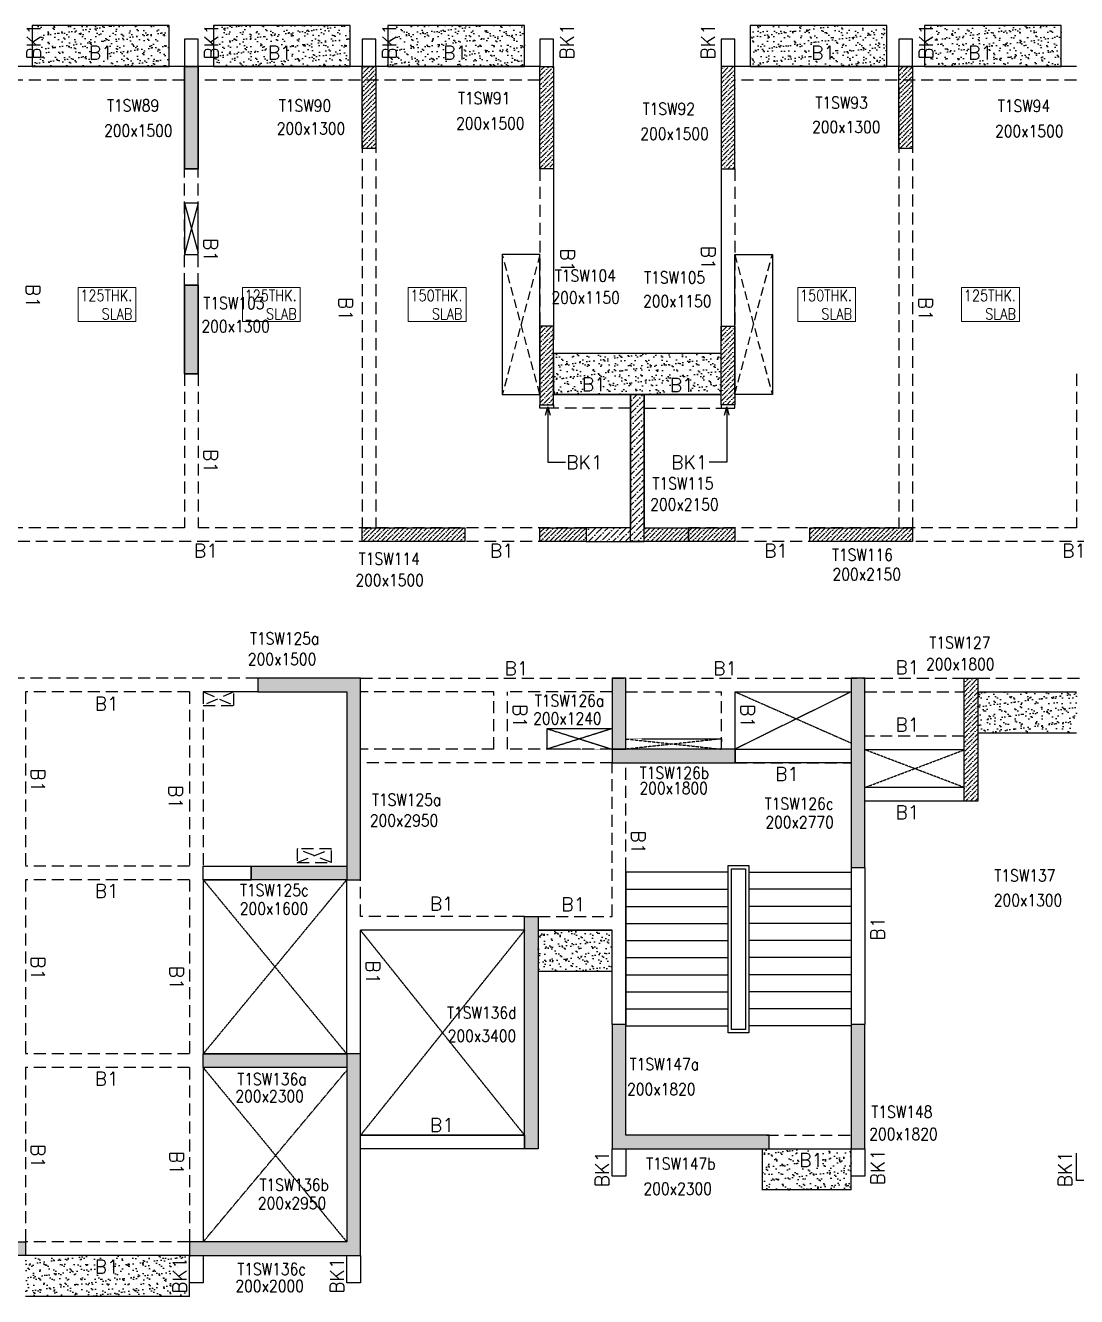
# Model space of a CAD drawing. Header units: millimetres. Extents: x 1078357 to 2594950, y -5122486 to -4636555.
# Drawn here: x 2351848 to 2367223, y -4665825 to -4647225 of the extents above; entities that cross this region are included whole.
import ezdxf

# ---------------------------------------------------------------- set-up
doc = ezdxf.new("R2010")
doc.units = ezdxf.units.MM
doc.header["$PDMODE"] = 35
for name, pattern in [('CENTER', [2, 1.25, -0.25, 0.25, -0.25]), ('CONTINOUS', [0]), ('HIDDEN', [0.375, 0.25, -0.125]), ('New Retail block$0$CONTINOUS', [0])]:
    doc.linetypes.add(name, pattern=pattern)
doc.layers.get('0').update_dxf_attribs({"lineweight": 0})
for name, color, linetype, lineweight in [('A-_ANOTDIMA_D-', 6, 'Continuous', 13), ('COL. NO.', 30, 'Continuous', 25), ('COL. SIZE', 7, 'Continuous', 25), ('HATCH', 8, 'Continuous', 30), ('Origin', 40, 'Continuous', 30), ('SLAB THK.', 6, 'Continuous', 0)]:
    doc.layers.add(name, color=color, linetype=linetype, lineweight=lineweight)
for name, color, linetype in [('DROP SLAB', 8, 'Continuous'), ('NON STR. RCC WALL', 6, 'Continuous'), ('S-BEAM', 3, 'HIDDEN'), ('S-BEAM NO.', 6, 'Continuous'), ('S-COLUM_STOP', 12, 'Continuous'), ('S-COLUMN', 1, 'Continuous'), ('S-CUTOUT', 8, 'HIDDEN'), ('S-SLAB-PROJECTION', 54, 'New Retail block$0$CONTINOUS'), ('S-STAIR', 31, 'Continuous')]:
    doc.layers.add(name, color=color, linetype=linetype)
doc.styles.add('Roman', font='romans')
doc.styles.add('ROMANS', font='romans.shx', dxfattribs={"width": 0.85})
doc.dimstyles.new('HARESH', dxfattribs={"dimtxt": 150, "dimasz": 75, "dimexe": 0, "dimexo": 0, "dimgap": 25, "dimtad": 1, "dimdec": 0, "dimdsep": 46, "dimtxsty": 'Roman', "dimblk": 'OBLIQUE', "dimcen": 225, "dimdle": 25, "dimclrd": 2, "dimclre": 2, "dimclrt": 7, "dimadec": 8, "dimazin": 1, "dimtfac": 1, "dimtdec": 0, "dimtmove": 0, "dimatfit": 0, "dimfxl": 1, "dimlwd": -1, "dimlwe": -1, "dimarcsym": 0})
pattern_1 = [(37.47015413, (-3912859.94, 23391802.68), (-4.72361136, 146.8264517), [0, -115.824, 0, -129.54, 0, -123.825]), (7.4701541, (-3912859.94, 23391802.68), (134.9689868, 214.9772528), [0, -62.484, 0, -104.394, 0, -40.005]), (327.47015413, (-3912953.67, 23391802.73), (237.29790347, 0.3075449), [0, -38.1, 0, -137.16, 0, -179.07]), (317.4701541, (-3912953.67, 23391802.73), (229.1017424, 66.759465), [0, -19.05, 0, -89.916, 0, -102.87])]
pattern_2 = [(37.4701541, (-622510.8, 9339745.12), (-4.7236114, 146.8264517), [0, -115.824, 0, -129.54, 0, -123.825]), (7.4701541, (-622510.8, 9339745.12), (134.9689868, 214.9772528), [0, -62.484, 0, -104.394, 0, -40.005]), (327.4701541, (-622604.52, 9339745.16), (237.2979035, 0.3075449), [0, -38.1, 0, -137.16, 0, -179.07]), (317.4701541, (-622604.52, 9339745.16), (229.1017424, 66.759465), [0, -19.05, 0, -89.916, 0, -102.87])]
pattern_3 = [(45, (3275453.18, -9394779.674), (25.25697034, 92.60889125), [119.0625, -23.8125, 0, -23.8125])]
pattern_4 = [(45, (3275503.175, -9394779.674), (25.25697034, 92.60889125), [119.0625, -23.8125, 0, -23.8125])]
pattern_5 = [(45, (3238950.164, -9363849.92), (25.25697034, 92.60889125), [119.0625, -23.8125, 0, -23.8125])]

# ---------------------------------------------------------------- blocks, each defined once
blk = doc.blocks.new('_Oblique')
at = {"color": 0, "linetype": 'ByBlock', "lineweight": -2}
blk.add_line((-0.5, -0.5), (0.5, 0.5), dxfattribs=at)
blk = doc.blocks.new('G$CD63B60BD')
at = {"layer": 'COL. NO.', "linetype": 'Continuous', "style": 'ROMANS', "width": 0.85}
for s, p in [('T1SW91', (74827, 15346, -320)), ('T1SW93', (80056, 15282, -320)), ('T1SW89', (69692, 15241, -320)), ('T1SW90', (72207, 15239, -270)), ('T1SW92', (77528, 15192, -320)), ('T1SW94', (82723, 15234, -320)), ('T1SW104', (76244, 12751, -320)), ('T1SW105', (77550, 12725, -320)), ('T1SW103', (71104, 12350, -320)), ('T1SW115', (77672, 9711, -320)), ('T1SW114', (73376, 8609, -320)), ('T1SW116', (80297, 8667, -320)), ('T1SW125a', (71784, 7441, -320)), ('T1SW127', (81723, 7381, -320)), ('T1SW126a', (75951, 6532, -320)), ('T1SW126b', (77486, 5476, -320)), ('T1SW125a', (73568, 5083, -320)), ('T1SW126c', (79314, 5025, -320)), ('T1SW137', (82673, 3974, -320)), ('T1SW125c', (71638, 3759, -320)), ('T1SW136d', (74667, 1967, 0)), ('T1SW147a', (77339, 1214, -320)), ('T1SW136a', (71599, 993, -320)), ('T1SW148', (80874, 516, -320)), ('T1SW147b', (77579, -243, -320)), ('T1SW136b', (71924, -552, -320)), ('T1SW136c', (71599, -1785, -320))]:
    blk.add_text(s, height=175, dxfattribs=at).set_placement(p)
at = {"layer": 'COL. SIZE', "linetype": 'Continuous', "style": 'ROMANS', "width": 0.85}
for s, p in [('200x1300', (72177, 14904, -270)), ('200x1500', (74800, 14979, -320)), ('200x1300', (80006, 14926, -320)), ('200x1500', (69651, 14873, -320)), ('200x1500', (77494, 14828, -320)), ('200x1500', (82683, 14866, -320)), ('200x1150', (76195, 12430, -320)), ('200x1150', (77534, 12377, -320)), ('200x1300', (71075, 12010, -320)), ('200x2150', (77639, 9404, -320)), ('200x2150', (80306, 8381, -320)), ('200x1500', (73327, 8296, -320)), ('200x1500', (71754, 7138, -320)), ('200x1800', (81674, 7067, -320)), ('200x1240', (75927, 6271, -320)), ('200x1800', (77482, 5253, -320)), ('200x2950', (73538, 4779, -320)), ('200x2770', (79323, 4753, -320)), ('200x1300', (82665, 3611, -320)), ('200x1600', (71636, 3489, -320)), ('200x3400', (74677, 1628, 0)), ('200x1820', (77301, 847, -320)), ('200x2300', (71572, 745, -320)), ('200x1820', (80843, 191, -320)), ('200x2300', (77541, -609, -320)), ('200x2950', (71900, -821, -320)), ('200x2000', (71572, -2033, -320))]:
    blk.add_text(s, height=175, dxfattribs=at).set_placement(p)

msp = doc.modelspace()

# ---------------------------------------------------------------- hatches: boundary and pattern name
at = {"ltscale": 700}
h = msp.add_hatch(dxfattribs=at)
h.set_pattern_fill('ANSI36', color=8, scale=15)
h.set_pattern_definition(pattern_5)
h.paths.add_polyline_path([(2359372.8, -4647825.2), (2359572.8, -4647825.2), (2359572.8, -4649325.1), (2359372.8, -4649325.1)])
h = msp.add_hatch(dxfattribs=at)
h.set_pattern_fill('ANSI36', color=8, scale=15)
h.set_pattern_definition(pattern_5)
h.paths.add_polyline_path([(2362222.8, -4647825.2), (2362022.8, -4647825.2), (2362022.8, -4649325.1), (2362222.8, -4649325.1)])
h = msp.add_hatch(dxfattribs=at)
h.set_pattern_fill('ANSI36', color=8, scale=15)
h.set_pattern_definition(pattern_5)
h.paths.add_polyline_path([(2359372.7, -4652775.2), (2359572.7, -4652775.2), (2359572.7, -4651625.2), (2359372.7, -4651625.2)])
h = msp.add_hatch(dxfattribs=at)
h.set_pattern_fill('ANSI36', color=8, scale=15)
h.set_pattern_definition(pattern_5)
h.paths.add_polyline_path([(2362222.7, -4652775.2), (2362022.7, -4652775.2), (2362022.7, -4651625.2), (2362222.7, -4651625.2)])
h = msp.add_hatch(dxfattribs=at)
h.set_pattern_fill('ANSI36', color=8, scale=15)
h.set_pattern_definition([(45, (3238950.164, -9363849.92), (25.25697034, 92.60889125), [119.0625, -23.8125, 0, -23.8125])])
h.paths.add_polyline_path([(2365777.8, -4658575.1), (2365777.8, -4656775.2), (2365577.8, -4656775.2), (2365577.8, -4658575.1)])
at = {"layer": 'HATCH'}
h = msp.add_hatch(dxfattribs=at)
h.set_pattern_fill('AR-SAND', color=8, scale=3, angle=179.97015)
h.set_pattern_definition([(37.4701541, (-612010.8, 9339745.12), (-4.7236114, 146.8264517), [0, -115.824, 0, -129.54, 0, -123.825]), (7.4701541, (-612010.8, 9339745.12), (134.9689868, 214.9772528), [0, -62.484, 0, -104.394, 0, -40.005]), (327.4701541, (-612104.52, 9339745.16), (237.2979035, 0.3075449), [0, -38.1, 0, -137.16, 0, -179.07]), (317.4701541, (-612104.52, 9339745.16), (229.1017424, 66.759465), [0, -19.05, 0, -89.916, 0, -102.87])])
h.paths.add_polyline_path([(2353947.8, -4647225.1), (2351947.8, -4647225.1), (2351947.8, -4647825.1), (2353947.8, -4647825.1)])
h = msp.add_hatch(dxfattribs=at)
h.set_pattern_fill('AR-SAND', color=8, scale=3, angle=179.97015)
h.set_pattern_definition([(37.4701541, (-614660.8, 9339745.12), (-4.7236114, 146.8264517), [0, -115.824, 0, -129.54, 0, -123.825]), (7.4701541, (-614660.8, 9339745.12), (134.9689868, 214.9772528), [0, -62.484, 0, -104.394, 0, -40.005]), (327.4701541, (-614754.52, 9339745.16), (237.2979035, 0.3075449), [0, -38.1, 0, -137.16, 0, -179.07]), (317.4701541, (-614754.52, 9339745.16), (229.1017424, 66.759465), [0, -19.05, 0, -89.916, 0, -102.87])])
h.paths.add_polyline_path([(2356597.8, -4647225.1), (2354597.8, -4647225.1), (2354597.8, -4647825.1), (2356597.8, -4647825.1)])
h = msp.add_hatch(dxfattribs=at)
h.set_pattern_fill('AR-SAND', color=8, scale=3, angle=179.97015)
h.set_pattern_definition([(37.4701541, (-617210.8, 9339745.12), (-4.7236114, 146.8264517), [0, -115.824, 0, -129.54, 0, -123.825]), (7.4701541, (-617210.8, 9339745.12), (134.9689868, 214.9772528), [0, -62.484, 0, -104.394, 0, -40.005]), (327.4701541, (-617304.52, 9339745.16), (237.2979035, 0.3075449), [0, -38.1, 0, -137.16, 0, -179.07]), (317.4701541, (-617304.52, 9339745.16), (229.1017424, 66.759465), [0, -19.05, 0, -89.916, 0, -102.87])])
h.paths.add_polyline_path([(2359147.8, -4647225.1), (2357147.8, -4647225.1), (2357147.8, -4647825.1), (2359147.8, -4647825.1)])
h = msp.add_hatch(dxfattribs=at)
h.set_pattern_fill('AR-SAND', color=8, scale=3, angle=179.97015)
h.set_pattern_definition(pattern_2)
h.paths.add_polyline_path([(2364447.8, -4647225.1), (2362447.8, -4647225.1), (2362447.8, -4647825.1), (2364447.8, -4647825.1)])
h = msp.add_hatch(dxfattribs=at)
h.set_pattern_fill('AR-SAND', color=8, scale=3, angle=179.97015)
h.set_pattern_definition(pattern_2)
h.paths.add_polyline_path([(2366997.8, -4647225.1), (2364997.8, -4647225.1), (2364997.8, -4647825.1), (2366997.8, -4647825.1)])
h = msp.add_hatch(dxfattribs=at)
h.set_pattern_fill('AR-SAND', color=8, scale=3, angle=179.97015)
h.set_pattern_definition([(37.4701541, (-1714435.51, 14023714.21), (-4.72361136, 146.8264517), [0, -115.824, 0, -129.54, 0, -123.825]), (7.4701541, (-1714435.51, 14023714.21), (134.9689868, 214.9772528), [0, -62.484, 0, -104.394, 0, -40.005]), (327.4701541, (-1714529.24, 14023714.26), (237.2979035, 0.3075449), [0, -38.1, 0, -137.16, 0, -179.07]), (317.4701541, (-1714529.24, 14023714.26), (229.1017424, 66.759465), [0, -19.05, 0, -89.916, 0, -102.87])])
h.paths.add_polyline_path([(2362022.7, -4652025.1), (2359572.7, -4652025.1), (2359572.7, -4652625.1), (2362022.7, -4652625.1)])
h = msp.add_hatch(dxfattribs=at)
h.set_pattern_fill('AR-SAND', color=8, scale=3, angle=179.97015)
h.set_pattern_definition([(37.4701541, (-1710615.52, 14025714.22), (-4.72361136, 146.8264517), [0, -115.824, 0, -129.54, 0, -123.825]), (7.4701541, (-1710615.52, 14025714.22), (134.9689868, 214.9772528), [0, -62.484, 0, -104.394, 0, -40.005]), (327.4701541, (-1710709.24, 14025714.27), (237.2979035, 0.3075449), [0, -38.1, 0, -137.16, 0, -179.07]), (317.4701541, (-1710709.24, 14025714.27), (229.1017424, 66.759465), [0, -19.05, 0, -89.916, 0, -102.87])])
h.paths.add_polyline_path([(2367222.7, -4656975.1), (2365777.7, -4656975), (2365777.7, -4657575.2), (2367222.7, -4657575.2)])
h = msp.add_hatch(dxfattribs=at)
h.set_pattern_fill('AR-SAND', color=8, scale=3, angle=179.97015)
h.set_pattern_definition([(37.47015413, (-2807840.23, 18709733.41), (-4.72361136, 146.8264517), [0, -115.824, 0, -129.54, 0, -123.825]), (7.4701541, (-2807840.23, 18709733.4), (134.9689868, 214.9772528), [0, -62.484, 0, -104.394, 0, -40.005]), (327.4701541, (-2807933.96, 18709733.46), (237.2979035, 0.3075449), [0, -38.1, 0, -137.16, 0, -179.07]), (317.4701541, (-2807933.96, 18709733.46), (229.1017424, 66.759465), [0, -19.05, 0, -89.916, 0, -102.87])])
h.paths.add_polyline_path([(2360427.7, -4660465.1), (2359347.7, -4660465.1), (2359347.7, -4661065.1), (2360427.7, -4661065.1)])
h = msp.add_hatch(dxfattribs=at)
h.set_pattern_fill('AR-SAND', color=8, scale=3, angle=179.97015)
h.set_pattern_definition(pattern_1)
h.paths.add_polyline_path([(2363927.7, -4664263.5), (2362627.7, -4664265.1), (2362627.7, -4663665.1), (2362687.7, -4663665.1), (2362727.7, -4663665.1), (2363927.7, -4663665.1), (2363927.7, -4664263.5)], is_closed=False)
h.paths.add_polyline_path([(2363520.4, -4663678.6), (2363153.8, -4663678.6), (2363153.8, -4663978.6), (2363520.4, -4663978.6)], flags=24)
h = msp.add_hatch(dxfattribs=at)
h.set_pattern_fill('AR-SAND', color=8, scale=3, angle=179.97015)
h.set_pattern_definition(pattern_1)
h.paths.add_polyline_path([(2351847.7, -4665225.1), (2354247.7, -4665225.1), (2354247.7, -4665825.1), (2351847.7, -4665825.1)])
at = {"layer": 'S-COLUM_STOP', "ltscale": 700}
h = msp.add_hatch(dxfattribs=at)
h.set_pattern_fill('ANSI36', color=256, scale=15)
h.set_pattern_definition(pattern_4)
h.paths.add_polyline_path([(2356772.8, -4647825.2), (2356772.8, -4649025.2), (2356972.8, -4649025.2), (2356972.8, -4647825.2)])
h = msp.add_hatch(dxfattribs=at)
h.set_pattern_fill('ANSI36', color=256, scale=15)
h.set_pattern_definition(pattern_4)
h.paths.add_polyline_path([(2364622.8, -4647825.2), (2364622.8, -4649025.2), (2364822.8, -4649025.2), (2364822.8, -4647825.2)])
at = {"layer": 'S-COLUM_STOP', "linetype": 'CENTER', "ltscale": 700}
h = msp.add_hatch(dxfattribs=at)
h.set_pattern_fill('ANSI36', color=256, scale=20)
h.set_pattern_definition([(45, (3219741.57, -9356948.105), (33.67596045, 123.4785217), [158.75, -31.75, 0, -31.75])])
h.paths.add_polyline_path([(2360697.8, -4654575.3), (2360047.8, -4654575.3), (2360047.8, -4654775.3), (2360897.8, -4654775.3), (2360897.8, -4652625.3), (2360697.8, -4652625.3)])
at = {"layer": 'S-COLUM_STOP', "ltscale": 700}
h = msp.add_hatch(dxfattribs=at)
h.set_pattern_fill('ANSI36', color=256, scale=15)
h.set_pattern_definition([(45, (3275553.18, -9394779.674), (25.25697034, 92.60889125), [119.0625, -23.8125, 0, -23.8125])])
h.paths.add_polyline_path([(2356772.8, -4654575.1), (2356772.8, -4654775.1), (2358272.8, -4654775.1), (2358272.8, -4654575.1)])
h = msp.add_hatch(dxfattribs=at)
h.set_pattern_fill('ANSI36', color=256, scale=15)
h.set_pattern_definition(pattern_3)
h.paths.add_polyline_path([(2360047.8, -4654575.3), (2360047.8, -4654775.3), (2359372.7, -4654775.2), (2359372.7, -4654575.2)])
h = msp.add_hatch(dxfattribs=at)
h.set_pattern_fill('ANSI36', color=256, scale=15)
h.set_pattern_definition(pattern_3)
h.paths.add_polyline_path([(2362222.7, -4654575.2), (2362222.7, -4654775.2), (2360897.7, -4654775.2), (2360897.7, -4654575.2)])
h = msp.add_hatch(dxfattribs=at)
h.set_pattern_fill('ANSI36', color=256, scale=15)
h.set_pattern_definition([(45, (3275453.18, -9394779.674), (25.25697034, 92.60889125), [119.0625, -23.8125, 0, -23.8125])])
h.paths.add_polyline_path([(2363322.8, -4654575.1), (2363322.8, -4654775.1), (2364822.8, -4654775.1), (2364822.8, -4654575.1)])
at = {"layer": 'S-COLUMN', "lineweight": 25, "extrusion": (1.00316e-06, 1.91639e-11, 1)}
h = msp.add_hatch(color=1, dxfattribs=at)
h.dxf.hatch_style = 1
h.paths.add_polyline_path([(2354372.8, -4647825.2), (2354172.8, -4647825.2), (2354172.8, -4649325.1), (2354372.8, -4649325.1)])
h = msp.add_hatch(color=1, dxfattribs=at)
h.dxf.hatch_style = 1
h.paths.add_polyline_path([(2354372.7, -4652325.1), (2354172.7, -4652325.1), (2354172.7, -4651025.1), (2354372.7, -4651025.1)])
at = {"layer": 'S-COLUMN', "lineweight": 25}
h = msp.add_hatch(color=1, dxfattribs=at)
h.dxf.hatch_style = 1
h.paths.add_polyline_path([(2355247.8, -4656975.2), (2356547.8, -4656975.2), (2356547.8, -4659725.2), (2356747.8, -4659725.2), (2356747.8, -4656775.2), (2355247.8, -4656775.2)])
h = msp.add_hatch(color=1, dxfattribs=at)
h.dxf.hatch_style = 1
h.paths.add_polyline_path([(2360627.7, -4656775.2), (2360427.7, -4656775.2), (2360427.7, -4657815.2), (2360627.7, -4657815.2)])
h = msp.add_hatch(color=1, dxfattribs=at)
h.dxf.hatch_style = 1
h.paths.add_polyline_path([(2364127.8, -4656775.2), (2363927.8, -4656775.2), (2363927.8, -4659545.2), (2364127.8, -4659545.2)])
h = msp.add_hatch(color=1, dxfattribs=at)
h.dxf.hatch_style = 1
h.paths.add_polyline_path([(2360427.7, -4658015.2), (2362227.7, -4658015.2), (2362227.7, -4657815.2), (2360427.7, -4657815.2)])
h = msp.add_hatch(color=1, dxfattribs=at)
h.dxf.hatch_style = 1
h.paths.add_polyline_path([(2351647.8, -4662275.2), (2351647.8, -4662475.2), (2349547.7, -4662475.2), (2349547.7, -4665025.2), (2351847.8, -4665025.2), (2351847.8, -4665225.2), (2349347.7, -4665225.2), (2349347.8, -4659525.2), (2349547.8, -4659525.2), (2349547.7, -4662275.2)])
h = msp.add_hatch(color=1, dxfattribs=at)
h.dxf.hatch_style = 1
h.paths.add_polyline_path([(2356547.8, -4659525.2), (2356547.8, -4659725.2), (2355147.8, -4659725.2), (2355147.8, -4659525.2)])
h = msp.add_hatch(color=1, dxfattribs=at)
h.dxf.hatch_style = 1
h.paths.add_polyline_path([(2359147.8, -4660265.2), (2359147.8, -4663665.2), (2359347.8, -4663665.2), (2359347.8, -4660265.2)])
h = msp.add_hatch(color=1, dxfattribs=at)
h.dxf.hatch_style = 1
h.paths.add_polyline_path([(2360427.7, -4663665.2), (2362727.7, -4663665.2), (2362727.7, -4663465.2), (2360627.7, -4663465.2), (2360627.7, -4661845.2), (2360427.7, -4661845.2)])
h = msp.add_hatch(color=1, dxfattribs=at)
h.dxf.hatch_style = 1
h.paths.add_polyline_path([(2364127.8, -4661845.2), (2363927.8, -4661845.2), (2363927.8, -4663665.2), (2364127.8, -4663665.2)])
h = msp.add_hatch(color=1, dxfattribs=at)
h.dxf.hatch_style = 1
h.paths.add_polyline_path([(2354247.8, -4665225.2), (2356747.7, -4665225.2), (2356747.7, -4662275.2), (2356547.7, -4662275.1), (2356547.7, -4662475.1), (2356547.7, -4665025.2), (2354247.8, -4665025.2), (2354247.8, -4665225.2)], is_closed=False)
h = msp.add_hatch(color=1, dxfattribs=at)
h.dxf.hatch_style = 1
h.paths.add_polyline_path([(2354247.8, -4665225.2), (2356747.7, -4665225.2), (2356747.7, -4662275.2), (2356547.7, -4662275.1), (2356547.7, -4665025.2), (2354247.8, -4665025.2), (2354247.8, -4665225.2)], is_closed=False)
h = msp.add_hatch(color=1, dxfattribs=at)
h.dxf.hatch_style = 1
h.paths.add_polyline_path([(2354447.7, -4662275.1), (2356547.7, -4662275.1), (2356547.7, -4662475.1), (2354447.7, -4662475.1)])

# ---------------------------------------------------------------- linework, layer by layer
at = {"layer": 'DROP SLAB', "color": 3, "linetype": 'CONTINOUS', "ltscale": 500, "elevation": 0}
for points in [[(2359372.8, -4650575.2), (2358822.8, -4650575.2), (2358822.8, -4652625.2), (2359372.8, -4652625.2)], [(2362222.8, -4650575.2), (2362772.8, -4650575.2), (2362772.8, -4652625.2), (2362222.8, -4652625.2)]]:
    msp.add_lwpolyline(points, close=True, dxfattribs=at)
at = {"layer": 'NON STR. RCC WALL', "elevation": 0}
for points in [[(2360047.8, -4654575.3), (2360047.8, -4654775.3), (2359372.7, -4654775.2), (2359372.7, -4654575.2)], [(2362222.7, -4654575.2), (2362222.7, -4654775.2), (2361547.8, -4654775.3), (2361547.8, -4654575.3)], [(2363927.7, -4657815.2), (2363927.7, -4658015.2), (2362227.7, -4658015.2), (2362227.7, -4657815.2)], [(2355147.8, -4659525.2), (2355147.8, -4659725.2), (2354447.7, -4659725.2), (2354447.7, -4659525.2)], [(2359147.8, -4663465.2), (2359147.8, -4663665.2), (2356747.7, -4663665.2), (2356747.7, -4663465.2)]]:
    msp.add_lwpolyline(points, close=True, dxfattribs=at)
at = {"layer": 'Origin', "ltscale": 700}
msp.add_point((2356547.7, -4665025.2, 0), dxfattribs=at)
at = {"layer": 'S-BEAM', "linetype": 'CONTINOUS', "ltscale": 700}
for p, q in [((2354372.8, -4647425.1, 0), (2354172.8, -4647425.1, 0)), ((2354172.8, -4647425.1, 0), (2354172.8, -4647825.1, 0)), ((2354372.8, -4647825.1, 0), (2354372.8, -4647425.1, 0)), ((2356972.8, -4647425.1, 0), (2356772.8, -4647425.1, 0)), ((2356772.8, -4647425.1, 0), (2356772.8, -4647825.1, 0)), ((2356972.8, -4647825.1, 0), (2356972.8, -4647425.1, 0)), ((2359572.7, -4647425.1, 0), (2359372.7, -4647425.1, 0)), ((2359372.7, -4647425.1, 0), (2359372.8, -4647825.1, 0)), ((2359572.7, -4647825.1, 0), (2359572.7, -4647425.1, 0)), ((2362222.7, -4647425.1, 0), (2362022.7, -4647425.1, 0)), ((2362022.7, -4647425.1, 0), (2362022.8, -4647825.1, 0)), ((2362222.7, -4647825.1, 0), (2362222.7, -4647425.1, 0)), ((2364822.8, -4647425.1, 0), (2364622.8, -4647425.1, 0)), ((2364622.8, -4647425.1, 0), (2364622.8, -4647825.1, 0)), ((2364822.8, -4647825.1, 0), (2364822.8, -4647425.1, 0)), ((2354172.8, -4647825.1, 0), (2349172.8, -4647825.1, 0)), ((2359372.7, -4647825.1, 0), (2354372.8, -4647825.1, 0)), ((2367222.8, -4647825.1, 0), (2362222.7, -4647825.1, 0)), ((2359572.7, -4649325.1, 0), (2359572.7, -4651825.1, 0)), ((2362022.7, -4649325.1, 0), (2362022.7, -4651825.1, 0)), ((2362022.7, -4652625.1, 0), (2359572.7, -4652625.1, 0)), ((2355247.8, -4656975.1, 0), (2354447.7, -4656975.1, 0)), ((2362227.7, -4657815.1, 0), (2362227.7, -4656975.1, 0)), ((2362227.7, -4656975.1, 0), (2363927.8, -4656975.1, 0)), ((2365777.7, -4656975.1, 0), (2367222.8, -4656975.1, 0)), ((2362227.7, -4657815.2, 0), (2363927.7, -4657815.2, 0)), ((2360627.7, -4661845.1, 0), (2360627.7, -4659575.1, 0)), ((2354447.7, -4659725.1, 0), (2354447.7, -4662275.1, 0)), ((2354447.7, -4659725.1, 0), (2355147.8, -4659725.2, 0)), ((2356547.7, -4662275.1, 0), (2356547.7, -4659725.1, 0)), ((2359147.8, -4660465.1, 0), (2356747.7, -4660465.1, 0)), ((2356747.7, -4662275.1, 0), (2356747.7, -4660465.1, 0)), ((2359347.8, -4660465.1, 0), (2360427.7, -4660465.1, 0)), ((2360427.7, -4661845.1, 0), (2360427.7, -4660465.1, 0)), ((2356547.7, -4662275.1, 0), (2354447.7, -4662275.1, 0)), ((2354447.7, -4662475.1, 0), (2354447.7, -4665025.1, 0)), ((2356547.7, -4662475.1, 0), (2354447.7, -4662475.1, 0)), ((2359147.8, -4663465.1, 0), (2356747.7, -4663465.1, 0)), ((2359147.8, -4663665.2, 0), (2356747.7, -4663665.2, 0)), ((2360427.7, -4664065.1, 0), (2360427.7, -4663665.1, 0)), ((2360627.7, -4663665.1, 0), (2360627.7, -4664065.1, 0)), ((2362687.7, -4663665.1, 0), (2363927.7, -4663665.1, 0)), ((2363927.7, -4664065.1, 0), (2363927.7, -4663665.1, 0)), ((2364127.7, -4663665.1, 0), (2364127.7, -4664065.1, 0)), ((2367222.7, -4664125.1, 0), (2367222.7, -4663725.1, 0)), ((2360627.7, -4664065.1, 0), (2360427.7, -4664065.1, 0)), ((2364127.7, -4664065.1, 0), (2363927.7, -4664065.1, 0)), ((2367422.7, -4664125.1, 0), (2367222.7, -4664125.1, 0)), ((2354247.7, -4665225.1, 0), (2351847.7, -4665225.1, 0)), ((2354247.7, -4665625.1, 0), (2354247.7, -4665225.1, 0)), ((2354447.7, -4665225.1, 0), (2354447.7, -4665625.1, 0)), ((2356547.7, -4665625.1, 0), (2356547.7, -4665225.1, 0)), ((2356747.7, -4665225.1, 0), (2356747.7, -4665625.1, 0)), ((2354447.7, -4665625.1, 0), (2354247.7, -4665625.1, 0)), ((2356747.7, -4665625.1, 0), (2356547.7, -4665625.1, 0))]:
    msp.add_line(p, q, dxfattribs=at)
at = {"layer": 'S-BEAM', "linetype": 'HIDDEN', "ltscale": 700}
for p, q in [((2354172.8, -4648025.1, 0), (2349172.8, -4648025.1, 0)), ((2359372.7, -4648025.1, 0), (2354372.8, -4648025.1, 0)), ((2356772.8, -4648125.2, 0), (2356772.8, -4654575, 0)), ((2356972.8, -4648125.2, 0), (2356972.8, -4654575, 0)), ((2367222.8, -4648025.1, 0), (2362222.7, -4648025.1, 0)), ((2364622.8, -4648125.2, 0), (2364622.8, -4654575, 0)), ((2364822.8, -4648125.2, 0), (2364822.8, -4654575, 0)), ((2354172.8, -4651025.1, 0), (2354172.8, -4649325.1, 0)), ((2354372.8, -4651025.1, 0), (2354372.8, -4649325.1, 0)), ((2359372.7, -4649325.1, 0), (2359372.7, -4651825.1, 0)), ((2362222.7, -4649325.1, 0), (2362222.7, -4651825.1, 0)), ((2354172.7, -4652325.2, 0), (2354172.7, -4654575.1, 0)), ((2354372.7, -4652325.2, 0), (2354372.7, -4654575.1, 0)), ((2367222.7, -4652325.2, 0), (2367222.7, -4654575.1, 0)), ((2360697.7, -4652825.1, 0), (2359572.7, -4652825.1, 0)), ((2360897.7, -4652825.1, 0), (2362022.7, -4652825.1, 0)), ((2354172.7, -4654575, 0), (2347847.7, -4654575, 0)), ((2360047.8, -4654575, 0), (2354372.7, -4654575, 0)), ((2367222.7, -4654575, 0), (2361547.8, -4654575, 0)), ((2360047.8, -4654775, 0), (2347847.7, -4654775, 0)), ((2369772.7, -4654775, 0), (2361547.8, -4654775, 0)), ((2355247.8, -4656775.1, 0), (2350747.8, -4656775.1, 0)), ((2356747.7, -4656775.1, 0), (2365577.7, -4656775.1, 0)), ((2365777.7, -4656775.1, 0), (2369772.7, -4656775.1, 0)), ((2351847.7, -4656975.1, 0), (2351847.7, -4659525.1, 0)), ((2354247.7, -4656975.1, 0), (2351847.7, -4656975.1, 0)), ((2354247.7, -4656975.1, 0), (2354247.7, -4659525.1, 0)), ((2354447.7, -4656975.1, 0), (2354447.7, -4659525.1, 0)), ((2358697.8, -4656975.1, 0), (2356747.7, -4656975.1, 0)), ((2358697.8, -4657815.1, 0), (2358697.8, -4656975.1, 0)), ((2360427.7, -4656975.1, 0), (2358897.8, -4656975.1, 0)), ((2358897.8, -4657815.1, 0), (2358897.8, -4656975.1, 0)), ((2360627.7, -4656975.1, 0), (2362027.7, -4656975.1, 0)), ((2362027.7, -4657815.1, 0), (2362027.7, -4656975.1, 0)), ((2364127.8, -4656975.1, 0), (2365577.7, -4656975.1, 0)), ((2365577.7, -4657625.1, 0), (2364127.7, -4657625.1, 0)), ((2358697.8, -4657815.1, 0), (2356747.8, -4657815.1, 0)), ((2360427.7, -4657815.1, 0), (2358897.8, -4657815.1, 0)), ((2360427.7, -4658015.1, 0), (2356747.8, -4658015.1, 0)), ((2360427.7, -4660265.1, 0), (2360427.7, -4658015.1, 0)), ((2360627.7, -4659575.1, 0), (2360627.7, -4658015.1, 0)), ((2362227.7, -4658015.2, 0), (2363927.7, -4658015.2, 0)), ((2354247.7, -4659525.1, 0), (2351847.7, -4659525.1, 0)), ((2354447.7, -4659525.1, 0), (2355147.8, -4659525.1, 0)), ((2351847.7, -4659725.1, 0), (2351847.7, -4662275.1, 0)), ((2354247.7, -4659725.1, 0), (2351847.7, -4659725.1, 0)), ((2354247.7, -4659725.1, 0), (2354247.7, -4662275.1, 0)), ((2356747.7, -4660265.1, 0), (2356747.7, -4659725.1, 0)), ((2359147.8, -4660265.1, 0), (2356747.7, -4660265.1, 0)), ((2359347.8, -4660265.1, 0), (2360427.7, -4660265.1, 0)), ((2354247.7, -4662275.1, 0), (2351847.7, -4662275.1, 0)), ((2351847.7, -4662475.1, 0), (2351847.7, -4665065.1, 0)), ((2354247.7, -4662475.1, 0), (2351847.7, -4662475.1, 0)), ((2354247.7, -4662475.1, 0), (2354247.7, -4665065.1, 0)), ((2362687.7, -4663465.1, 0), (2363927.7, -4663465.1, 0)), ((2354247.7, -4665025.1, 0), (2351847.7, -4665025.1, 0))]:
    msp.add_line(p, q, dxfattribs=at)
at = {"layer": 'S-BEAM', "linetype": 'Continuous', "ltscale": 700}
for p, q in [((2365577.7, -4657825.1, 0), (2364127.7, -4657825.1, 0)), ((2365577.7, -4658375.1, 0), (2364127.7, -4658375.1, 0)), ((2365577.7, -4658575.1, 0), (2364127.7, -4658575.1, 0)), ((2363927.8, -4659545.1, 0), (2363927.8, -4661845.1, 0)), ((2364127.8, -4659545.1, 0), (2364127.8, -4661845.1, 0))]:
    msp.add_line(p, q, dxfattribs=at)
at = {"layer": 'S-BEAM', "linetype": 'Continuous', "ltscale": 700, "elevation": 0}
for points in [[(2359372.8, -4652775.1), (2359572.8, -4652775.1), (2359572.8, -4652825.3), (2359372.8, -4652825.3)], [(2362222.8, -4652775.1), (2362022.8, -4652775.1), (2362022.8, -4652825.3), (2362222.8, -4652825.3)]]:
    msp.add_lwpolyline(points, close=True, dxfattribs=at)
at = {"layer": 'S-COLUM_STOP', "lineweight": 25, "elevation": 0}
for points in [[(2356772.8, -4647825.2), (2356972.8, -4647825.2), (2356972.8, -4649025.2), (2356772.8, -4649025.2)], [(2364622.8, -4647825.2), (2364822.8, -4647825.2), (2364822.8, -4649025.2), (2364622.8, -4649025.2)], [(2354172.8, -4650575.2), (2354372.8, -4650575.2), (2354372.8, -4649825.2), (2354172.8, -4649825.2)], [(2356772.8, -4654575.1), (2358272.8, -4654575.1), (2358272.8, -4654775.1), (2356772.8, -4654775.1)], [(2363322.8, -4654575.1), (2364822.8, -4654575.1), (2364822.8, -4654775.1), (2363322.8, -4654775.1)], [(2365777.8, -4658575.1), (2365577.8, -4658575.1), (2365577.8, -4656775.2), (2365777.8, -4656775.2)]]:
    msp.add_lwpolyline(points, close=True, dxfattribs=at)
at = {"layer": 'S-COLUM_STOP', "lineweight": 25, "extrusion": (-1.00316e-06, 2.11765e-11, 1), "elevation": -2.4}
for points in [[(2359372.8, -4647825.2), (2359572.8, -4647825.2), (2359572.8, -4649325.1), (2359372.8, -4649325.1)], [(2359372.7, -4652775.2), (2359572.7, -4652775.2), (2359572.7, -4651625.2), (2359372.7, -4651625.2)]]:
    msp.add_lwpolyline(points, close=True, dxfattribs=at)
at = {"layer": 'S-COLUM_STOP', "lineweight": 25, "extrusion": (1.00316e-06, 1.91639e-11, 1), "elevation": 2.4}
for points in [[(2362222.8, -4647825.2), (2362022.8, -4647825.2), (2362022.8, -4649325.1), (2362222.8, -4649325.1)], [(2362222.7, -4652775.2), (2362022.7, -4652775.2), (2362022.7, -4651625.2), (2362222.7, -4651625.2)]]:
    msp.add_lwpolyline(points, close=True, dxfattribs=at)
at = {"layer": 'S-COLUM_STOP', "lineweight": 25, "elevation": 0}
msp.add_lwpolyline([(2360697.8, -4654575.3), (2360047.8, -4654575.3), (2360047.8, -4654775.3), (2360897.8, -4654775.3), (2360897.8, -4652625.3), (2360697.8, -4652625.3), (2360697.8, -4654575.3)], dxfattribs=at)
at = {"layer": 'S-COLUM_STOP', "lineweight": 25, "extrusion": (1.00316e-06, 1.91639e-11, 1), "elevation": 2.4}
msp.add_lwpolyline([(2360897.8, -4654575.3), (2361547.8, -4654575.3), (2361547.8, -4654775.3), (2360697.8, -4654775.3), (2360697.8, -4652625.3), (2360897.8, -4652625.3), (2360897.8, -4654575.3)], dxfattribs=at)
at = {"layer": 'S-COLUMN', "color": 1, "lineweight": 25}
for p, q in [((2354172.8, -4649825.2, 0), (2354372.8, -4650552, 0)), ((2354372.8, -4649825.2, 0), (2354172.8, -4650575.2, 0)), ((2362227.7, -4657815.2, 0), (2362227.7, -4658015.2, 0))]:
    msp.add_line(p, q, dxfattribs=at)
at = {"layer": 'S-COLUMN', "color": 1, "lineweight": 25, "extrusion": (-1.00316e-06, 2.11765e-11, 1), "elevation": -2.4}
for points in [[(2354172.8, -4647825.2), (2354372.8, -4647825.2), (2354372.8, -4649325.1), (2354172.8, -4649325.1)], [(2354172.7, -4652325.1), (2354372.7, -4652325.1), (2354372.7, -4651025.1), (2354172.7, -4651025.1)]]:
    msp.add_lwpolyline(points, close=True, dxfattribs=at)
at = {"layer": 'S-COLUMN', "color": 1, "lineweight": 25, "extrusion": (1.00316e-06, 1.91639e-11, 1), "elevation": 2.4}
for points in [[(2354372.8, -4647825.2), (2354172.8, -4647825.2), (2354172.8, -4649325.1), (2354372.8, -4649325.1)], [(2354372.7, -4652325.1), (2354172.7, -4652325.1), (2354172.7, -4651025.1), (2354372.7, -4651025.1)]]:
    msp.add_lwpolyline(points, close=True, dxfattribs=at)
at = {"layer": 'S-COLUMN', "color": 1, "lineweight": 25, "elevation": 0}
for points in [[(2355247.8, -4656975.2), (2356547.8, -4656975.2), (2356547.8, -4659725.2), (2356747.8, -4659725.2), (2356747.8, -4656775.2), (2355247.8, -4656775.2), (2355247.8, -4656975.2)], [(2354247.8, -4665225.2), (2356747.7, -4665225.2), (2356747.7, -4662275.2), (2356547.7, -4662275.1), (2356547.7, -4665025.2), (2354247.8, -4665025.2), (2354247.8, -4665225.2)]]:
    msp.add_lwpolyline(points, dxfattribs=at)
for points in [[(2360627.7, -4656775.2), (2360427.7, -4656775.2), (2360427.7, -4657815.2), (2360627.7, -4657815.2)], [(2364127.8, -4656775.2), (2363927.8, -4656775.2), (2363927.7, -4659545.2), (2364127.7, -4659545.2)], [(2360427.7, -4658015.2), (2362227.7, -4658015.2), (2362227.7, -4657815.2), (2360427.7, -4657815.2)], [(2351647.8, -4662275.2), (2351647.8, -4662475.2), (2349547.7, -4662475.2), (2349547.7, -4665025.2), (2351847.8, -4665025.2), (2351847.8, -4665225.2), (2349347.7, -4665225.2), (2349347.8, -4659525.2), (2349547.8, -4659525.2), (2349547.7, -4662275.2)], [(2356547.8, -4659525.2), (2356547.8, -4659725.2), (2355147.8, -4659725.2), (2355147.8, -4659525.2)], [(2359147.8, -4660265.2), (2359347.8, -4660265.2), (2359347.8, -4663665.2), (2359147.8, -4663665.2)], [(2360427.7, -4663665.2), (2362727.7, -4663665.2), (2362727.7, -4663465.2), (2360627.7, -4663465.2), (2360627.7, -4661845.2), (2360427.7, -4661845.2)], [(2364127.8, -4661845.2), (2363927.8, -4661845.2), (2363927.8, -4663665.2), (2364127.8, -4663665.2)], [(2354447.7, -4662275.1), (2356547.7, -4662275.1), (2356547.7, -4662475.1), (2354447.7, -4662475.1)]]:
    msp.add_lwpolyline(points, close=True, dxfattribs=at)
at = {"layer": 'S-CUTOUT', "ltscale": 500}
for p, q in [((2359372.8, -4650575.2, 0), (2358822.8, -4652625.2, 0)), ((2359372.8, -4652625.2, 0), (2358822.8, -4650575.2, 0)), ((2362222.8, -4650575.2, 0), (2362772.8, -4652625.2, 0)), ((2362222.8, -4652625.2, 0), (2362772.8, -4650575.2, 0))]:
    msp.add_line(p, q, dxfattribs=at)
at = {"layer": 'S-CUTOUT', "ltscale": 700}
for p, q in [((2354447.8, -4656975.1, 0), (2354897.8, -4657175.1, 0)), ((2354897.8, -4656975.1, 0), (2354447.8, -4657175.1, 0)), ((2355822.8, -4659475.1, 0), (2356322.8, -4659275.1, 0)), ((2356322.8, -4659475.1, 0), (2355822.8, -4659275.1, 0))]:
    msp.add_line(p, q, dxfattribs=at)
at = {"layer": 'S-CUTOUT'}
for p, q in [((2362227.8, -4656975.2, 0), (2363927.8, -4657725.2, 0)), ((2363927.8, -4656975.2, 0), (2362227.8, -4657815.2, 0)), ((2359477.8, -4657515.1, 0), (2360427.8, -4657815.2, 0)), ((2360427.8, -4657515.1, 0), (2359477.8, -4657815.1, 0)), ((2362027.8, -4657665.1, 0), (2360627.8, -4657815.2, 0)), ((2360627.8, -4657665.1, 0), (2362027.8, -4657815.2, 0)), ((2364127.8, -4658375.1, 0), (2365577.8, -4657825.1, 0)), ((2365577.8, -4658375.1, 0), (2364127.8, -4657825.1, 0))]:
    msp.add_line(p, q, dxfattribs=at)
at = {"layer": 'S-CUTOUT', "ltscale": 700, "elevation": 0}
for points in [[(2354897.8, -4656975.1), (2354447.8, -4656975.1), (2354447.8, -4657175.1), (2354897.8, -4657175.1)], [(2356322.8, -4659275.1), (2355822.8, -4659275.1), (2355822.8, -4659475.1), (2356322.8, -4659475.1)]]:
    msp.add_lwpolyline(points, close=True, dxfattribs=at)
at = {"layer": 'S-CUTOUT', "elevation": 0}
for points in [[(2359477.8, -4657515.1), (2360427.8, -4657515.1), (2360427.8, -4657815.1), (2359477.8, -4657815.1)], [(2360627.8, -4657665.1), (2362027.8, -4657665.1), (2362027.8, -4657815.1), (2360627.8, -4657815.1)]]:
    msp.add_lwpolyline(points, close=True, dxfattribs=at)
for points in [[(2354447.8, -4662275.2), (2356547.8, -4659725.2)], [(2354447.8, -4659725.2), (2356547.8, -4662275.2)], [(2359147.8, -4660465.2), (2356747.8, -4663465.2)], [(2356747.8, -4660465.2), (2359147.8, -4663465.2)], [(2354447.8, -4662475.2), (2356547.8, -4665025.2)], [(2354447.8, -4665025.2), (2356547.8, -4662515.1)]]:
    msp.add_lwpolyline(points, dxfattribs=at)
at = {"layer": 'S-SLAB-PROJECTION'}
for p, q in [((2365777.7, -4657575.1, 0), (2367222.7, -4657575.1, 0)), ((2363927.7, -4664263.5, 0), (2363927.7, -4664065.1, 0)), ((2354247.7, -4665825.1, 0), (2354247.7, -4665625.1, 0)), ((2354247.7, -4665825.1, 0), (2351847.7, -4665825.1, 0))]:
    msp.add_line(p, q, dxfattribs=at)
at = {"layer": 'S-SLAB-PROJECTION', "elevation": 0}
for points in [[(2353947.8, -4647225.1), (2351947.8, -4647225.1), (2351947.8, -4647825.1), (2353947.8, -4647825.1)], [(2356597.8, -4647225.1), (2354597.8, -4647225.1), (2354597.8, -4647825.1), (2356597.8, -4647825.1)], [(2359147.8, -4647225.1), (2357147.8, -4647225.1), (2357147.8, -4647825.1), (2359147.8, -4647825.1)], [(2364447.8, -4647225.1), (2362447.8, -4647225.1), (2362447.8, -4647825.1), (2364447.8, -4647825.1)], [(2366997.8, -4647225.1), (2364997.8, -4647225.1), (2364997.8, -4647825.1), (2366997.8, -4647825.1)], [(2362022.7, -4652025.1), (2359572.7, -4652025.1), (2359572.7, -4652625.1), (2362022.7, -4652625.1)], [(2360427.7, -4660465.1), (2359347.7, -4660465.1), (2359347.7, -4661065.1), (2360427.7, -4661065.1)]]:
    msp.add_lwpolyline(points, close=True, dxfattribs=at)
msp.add_lwpolyline([(2363927.7, -4664263.5), (2362627.7, -4664265.1), (2362627.7, -4663665.1)], dxfattribs=at)
at = {"layer": 'S-STAIR', "elevation": 0}
for points in [[(2362127.8, -4659615.2), (2360627.8, -4659615.2)], [(2360627.8, -4659615.2), (2360627.8, -4661865.2), (2362127.8, -4661865.2)], [(2362427.8, -4659615.2), (2363927.8, -4659615.2)], [(2363927.8, -4659615.2), (2363927.8, -4661865.2), (2362427.8, -4661865.2)], [(2360627.8, -4659865.2), (2362127.8, -4659865.2)], [(2363927.8, -4659865.2), (2362427.8, -4659865.2)], [(2360627.8, -4660115.2), (2362127.8, -4660115.2)], [(2363927.8, -4660115.2), (2362427.8, -4660115.2)], [(2360627.8, -4660365.2), (2362127.8, -4660365.2)], [(2363927.8, -4660365.2), (2362427.8, -4660365.2)], [(2360627.8, -4660615.2), (2362127.8, -4660615.2)], [(2363927.8, -4660615.2), (2362427.8, -4660615.2)], [(2360627.8, -4660865.2), (2362127.8, -4660865.2)], [(2363927.8, -4660865.2), (2362427.8, -4660865.2)], [(2360627.8, -4661115.2), (2362127.8, -4661115.2)], [(2363927.8, -4661115.2), (2362427.8, -4661115.2)], [(2360627.8, -4661365.2), (2362127.8, -4661365.2)], [(2363927.8, -4661365.2), (2362427.8, -4661365.2)], [(2360627.8, -4661615.2), (2362127.8, -4661615.2)], [(2363927.8, -4661615.2), (2362427.8, -4661615.2)]]:
    msp.add_lwpolyline(points, dxfattribs=at)
for points in [[(2362427.8, -4659515.2), (2362427.8, -4661965.2), (2362127.8, -4661965.2), (2362127.8, -4659515.2)], [(2362377.8, -4659565.2), (2362377.8, -4661915.2), (2362177.8, -4661915.2), (2362177.8, -4659565.2)]]:
    msp.add_lwpolyline(points, close=True, dxfattribs=at)
at = {"layer": 'SLAB THK.', "elevation": 0}
for points in [[(2353463.1, -4651062), (2352618.2, -4651062), (2352618.2, -4651557.8), (2353463.1, -4651557.8)], [(2355866.1, -4651062), (2355021.2, -4651062), (2355021.2, -4651557.8), (2355866.1, -4651557.8)], [(2358292.1, -4651062), (2357447.2, -4651062), (2357447.2, -4651557.8), (2358292.1, -4651557.8)], [(2363989.8, -4651062), (2363144.8, -4651062), (2363144.8, -4651557.8), (2363989.8, -4651557.8)], [(2366386.8, -4651062), (2365541.8, -4651062), (2365541.8, -4651557.8), (2366386.8, -4651557.8)]]:
    msp.add_lwpolyline(points, close=True, dxfattribs=at)

# ---------------------------------------------------------------- block references
at = {"layer": 'A-_ANOTDIMA_D-', "color": 2, "ltscale": 700}
msp.add_blockref('G$CD63B60BD', (2283347.7, -4663725.1, 0), dxfattribs=at)

# ---------------------------------------------------------------- texts
at = {"layer": 'S-BEAM NO.', "linetype": 'CONTINOUS', "ltscale": 700, "style": 'ROMANS'}
for s, rotation, p in [('BK1', 90, (2352068.4, -4647724.8, 50)), ('BK1', 90, (2354668.4, -4647724.8, 50)), ('BK1', 90, (2357268.4, -4647724.8, 50)), ('BK1', 90, (2359868.4, -4647724.8, 50)), ('B1', 359.99906, (2359986.9, -4652576.7, -2.7)), ('B1', 359.99906, (2361272.9, -4652585.6, -2.7)), ('B1', 359.99906, (2363165.7, -4663928.6, -2.7)), ('BK1', 90, (2364414.8, -4664195.9, 50)), ('BK1', 90, (2360383.1, -4664222.4, 50)), ('BK1', 90, (2367155.5, -4664224.8, 50)), ('BK1', 90, (2354203.1, -4665782.4, 50)), ('BK1', 90, (2356503.1, -4665782.4, 50))]:
    msp.add_text(s, height=200, rotation=rotation, dxfattribs=at).set_placement(p)
at = {"layer": 'S-BEAM NO.', "linetype": 'HIDDEN', "ltscale": 500, "style": 'ROMANS'}
for s, rotation, p in [('BK1', 90, (2361930.8, -4647724.8, 50)), ('BK1', 90, (2365118.4, -4647724.8, 50)), ('B1', 359.99906, (2352775.7, -4647724.8, -2.7)), ('B1', 359.99906, (2355392.8, -4647724.8, -2.7)), ('B1', 359.99906, (2357958.8, -4647724.8, -2.7)), ('B1', 359.99906, (2363341.5, -4647724.8, -2.7)), ('B1', 359.99906, (2365638.8, -4647724.8, -2.7)), ('B1', 269.99906, (2354456.6, -4650339.1, -2.7)), ('B1', 269.99906, (2359679.2, -4650491, -2.7)), ('B1', 269.99906, (2361736.7, -4650452.2, -2.7)), ('B1', 269.99906, (2351856.6, -4651009.3, -2.7)), ('B1', 269.99906, (2356434.1, -4651200.1, -2.7)), ('B1', 269.99906, (2364913.2, -4651200.1, -2.7)), ('B1', 269.99906, (2354455.9, -4653427.1, -2.7)), ('B1', 359.99906, (2354312.2, -4655012.3, -2.7)), ('B1', 359.99906, (2358641.1, -4655012.3, -2.7)), ('B1', 359.99906, (2362653.2, -4655012.3, -2.7)), ('B1', 359.99906, (2367012.9, -4655012.3, -2.7)), ('B1', 359.99906, (2358855.9, -4656731.2, -2.7)), ('B1', 359.99906, (2361907.8, -4656731.3, -2.7)), ('B1', 359.99906, (2364573.3, -4656717.1, -2.7)), ('B1', 359.99906, (2352860.6, -4657250.9, -2.7)), ('B1', 269.99906, (2358981.7, -4657156.4, -2.7)), ('B1', 269.99906, (2362311.6, -4657156.4, -2.7)), ('B1', 359.99906, (2364573.3, -4657558, -2.7)), ('B1', 269.99906, (2351931.6, -4658096.4, -2.7)), ('B1', 359.99906, (2362813.4, -4658277.8, -2.7)), ('B1', 269.99906, (2353945.5, -4658341.6, -2.7)), ('B1', 359.99906, (2364573.3, -4658837.5, -2.7)), ('B1', 359.99906, (2352860.6, -4659988.6, -2.7)), ('B1', 359.99906, (2357762.3, -4660177.6, -2.7)), ('B1', 359.99906, (2359686.1, -4660185.6, -2.7)), ('B1', 89.99906, (2364412.8, -4660616.2, -2.7)), ('B1', 269.99906, (2351931.6, -4660846.4, -2.7)), ('B1', 269.99906, (2353957.9, -4660987.3, -2.7)), ('B1', 359.99906, (2352860.6, -4662738.6, -2.7)), ('B1', 359.99906, (2357764.4, -4663415.6, -2.7)), ('B1', 269.99906, (2351931.6, -4663596.4, -2.7)), ('B1', 269.99906, (2353959.9, -4663696, -2.7)), ('B1', 359.99906, (2352860.6, -4665488.6, -2.7))]:
    msp.add_text(s, height=200, rotation=rotation, dxfattribs=at).set_placement(p)
at = {"layer": 'S-BEAM NO.', "linetype": 'Continuous', "ltscale": 700, "style": 'ROMANS'}
for rotation, p in [(359.99906, (2359758.9, -4653719, -2.7)), (0.00094, (2361293.9, -4653719, -2.7))]:
    msp.add_text('BK1', height=200, rotation=rotation, dxfattribs=at).set_placement(p)
at = {"layer": 'S-BEAM NO.', "linetype": 'HIDDEN', "ltscale": 700, "style": 'ROMANS'}
for p in [(2360711.6, -4659005.1, -2.7), (2356831.6, -4660906.7, -2.7)]:
    msp.add_text('B1', height=200, rotation=269.99906, dxfattribs=at).set_placement(p)
at = {"layer": 'SLAB THK.', "char_height": 162, "width": 162, "attachment_point": 9, "rotation": 359.99906, "style": 'ROMANS'}
for s, insert in [('125THK.\\PSLAB', (2353412.1, -4651528.1, 0.1)), ('125THK.\\PSLAB', (2355815.1, -4651528.1, 0.1)), ('150THK.\\PSLAB', (2358241.1, -4651528.1, 0.1)), ('150THK.\\PSLAB', (2363938.8, -4651528.1, 0.1)), ('125THK.\\PSLAB', (2366335.8, -4651528.1, 0.1))]:
    msp.add_mtext(s, dxfattribs=dict(at, insert=insert))

# ---------------------------------------------------------------- leaders
at = {"layer": 'S-BEAM NO.', "linetype": 'Continuous', "ltscale": 700}
for points in [[(2359489.3, -4652805.4, 0), (2359489.3, -4653616.8, 0), (2359748.1, -4653616.8, 0)], [(2362106.3, -4652805.4, 0), (2362106.3, -4653616.8, 0), (2361847.5, -4653616.8, 0)]]:
    msp.add_leader(points, dimstyle='HARESH', override={"dimasz": 125, "dimgap": 25, "dimtad": 0, "dimldrblk": 'Open30'}, dxfattribs=at)

doc.saveas('drawing.dxf')
